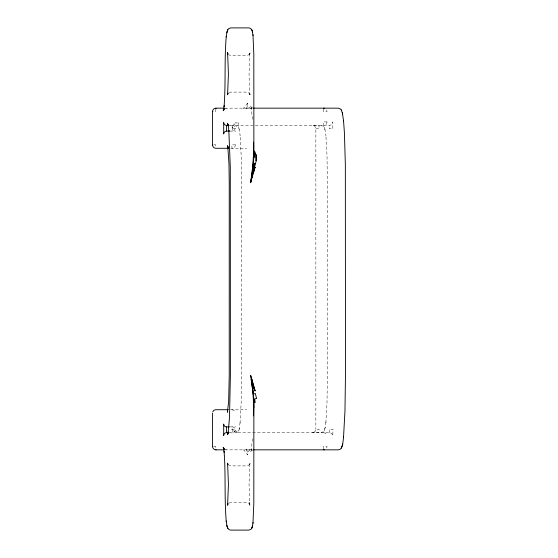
<?xml version="1.0" encoding="UTF-8"?>
<svg xmlns="http://www.w3.org/2000/svg" width="558" height="558" viewBox="0 0 558 558"><rect width="100%" height="100%" fill="white"/><g stroke="black" fill="none" stroke-linecap="round" stroke-linejoin="round"><path stroke-width="0.42" stroke-dasharray="2.79 2.09" d="M215.834 109.166L215.786 111.6L214.091 111.6M323.466 109.166L323.417 111.6L327.03 111.6A3.439 3.432 -90 0 0 326.025 109.166M240.045 423.117L241.168 402.541L241.551 375.311L241.551 182.689L241.168 155.459L240.045 134.883M325.893 422.755L327.016 402.255L327.393 375.311L327.393 182.689L327.016 155.745L325.893 135.245M252.481 438.748L251.184 450.369L251.519 449.56L250.612 451.561L252.697 449.957M249.789 53.582L250.075 52.87L249.461 54.384L249.9 52.717L249.049 73.761L249.9 94.804L249.461 93.144L250.075 94.658L249.789 93.946M239.438 427.916C239.515 433.364 233.718 433.308 229.826 432.638M249.789 464.054L250.075 463.342L249.461 464.856L249.9 463.196L249.049 484.239L249.9 505.283L249.531 502.333L249.621 503.107M325.307 427.365L323.57 431.634L321.143 432.638M240.128 422.476L239.075 429.304M325.984 421.981L324.868 429.025M243.155 449.839L244.097 450.25L247.529 454.833L247.85 452.392A3.439 3.432 -90 0 1 249.447 450.299L251.163 449.839L248.296 449.839M329.234 432.638L329.415 429.2L333.028 429.2L332.763 435.847L332.554 435.191A3.439 3.432 -90 0 0 329.234 432.638L237.764 432.638L234.493 431.543L231.814 429.2L235.427 429.2A3.439 3.432 -90 0 0 238.866 432.638M238.315 431.208L238.601 430.518M324.114 430.922L324.456 430.092M247.529 103.167L244.111 107.736L243.155 108.161L251.163 108.161L250.277 108.043A3.439 3.432 -90 0 1 247.731 104.723L247.529 103.167A34.401 1.8 -90 0 1 246.859 107.778L246.211 108.161M249.733 53.701L248.477 54.956L246.755 55.416L230.726 55.416L229.01 54.956M249.733 464.172L248.477 465.428L246.755 465.895L230.726 465.895L229.01 465.428M229.01 92.572L230.726 92.105L246.755 92.105L248.477 92.572L249.733 93.828M229.01 503.044L230.726 502.584L246.755 502.584L248.477 503.044L249.733 504.299L249.461 503.616L250.075 505.13L249.789 504.418M313.31 432.527L312.564 432.638L318.932 432.638L319.113 429.2L315.856 429.2A3.439 3.432 -90 0 1 313.31 432.527L312.417 432.638M225.634 108.28L226.527 108.161M229.373 432.736L230.112 432.638M224.902 108.161L252.781 108.161M229.826 125.362C232.512 125.843 237.373 123.869 238.601 127.482M238.866 125.362L238.691 122.809L236.906 122.153L237.143 123.011L235.246 122.844L235.699 123.611L233.823 123.932L234.458 124.567L232.735 125.362L233.509 125.801L232.051 127.015L232.916 127.252L231.814 128.8L235.427 128.8A3.439 3.432 -90 0 1 238.866 125.362L329.234 125.362A3.439 3.432 -90 0 0 332.673 121.916L332.868 128.8L329.415 128.8L329.234 125.362M315.856 128.8L319.113 128.8L318.974 125.473L312.417 125.362A3.439 3.432 -90 0 1 315.856 128.8L315.856 429.2M229.826 131.095L235.839 131.095M214.091 144.85L215.786 144.85L215.834 147.284M230.684 148.288L246.713 148.288M230.684 409.712L246.713 409.712M229.826 426.905L235.839 426.905M214.091 446.4L215.786 446.4L215.834 448.834M224.902 449.839L252.781 449.839M231.814 409.712L233.753 410.29L235.099 411.832M323.417 432.638L325.356 433.224L326.702 434.766M321.143 125.362L323.57 126.366L324.456 127.908M229.373 125.264L230.112 125.362M225.634 449.72L226.527 449.839M252.697 108.043L250.612 106.438L251.519 108.44L251.184 107.631L252.481 119.252M246.211 449.839L246.859 450.222A34.401 1.8 90 0 1 247.529 454.833M324.868 128.975L325.984 136.019M239.075 128.696L240.128 135.524M324.114 127.078L325.307 130.635M238.315 126.792L239.438 130.084M323.466 448.834L323.417 446.4L327.03 446.4A3.439 3.432 -90 0 1 326.57 448.123M232.135 127.482L232.281 131.095A2.867 2.86 -90 0 0 235.141 128.228A2.867 2.86 -90 0 0 232.281 125.362L232.135 127.482M232.135 429.032L232.281 432.638A2.867 2.86 -90 0 0 235.141 429.772A2.867 2.86 -90 0 0 232.281 426.905L232.135 429.032M247.292 449.985L246.441 449.846L247.292 449.985M327.03 121.916L323.417 121.916L323.591 125.362A3.439 3.432 -90 0 0 327.03 121.916M235.427 144.85L231.814 144.85L231.995 148.288A3.439 3.432 -90 0 0 235.427 144.85"/><path stroke-width="0.84" d="M253.604 142.151L253.723 159.937L250.619 182.689L255.055 167.219L254.469 168.356L255.069 163.578L253.73 163.124L252.927 172.98L251.721 177.751L253.869 150.667L253.813 54.286L252.969 34.715M253.604 415.85L253.813 399.361L254.525 402.841L254.413 399.04L254.922 402.667L254.783 398.893L255.201 398.761A3.467 1.088 -8.2 0 1 256.596 398.454L255.299 393.53A3.446 0.858 -11.7 0 0 253.374 394.164L252.669 385.731L253.681 388.612L253.053 385.613L255.062 390.837L250.619 375.311L253.625 396.773L253.869 407.333L253.813 503.714L252.969 523.285M226.276 36.249C224.253 59.629 225.878 83.142 224.079 106.529L224.176 105.762L223.605 110.31L224.044 108.65L223.207 110.707L224.1 109.166M343.519 437.646L344.97 410.855L345.472 375.311L345.346 164.289L344.384 132.42L343.519 120.354M226.715 32.782L228.299 28.904L230.726 27.9L248.812 27.9L250.535 28.36L252.132 30.453M227.692 93.946L227.406 94.658L228.027 93.144L227.587 94.804L228.431 73.761L227.587 52.717L228.027 54.384L227.406 52.87L227.692 53.582M252.669 525.608L251.246 529.096L248.812 530.1L230.726 530.1L229.01 529.64L227.406 527.547M342.717 443.98C342.235 446.323 341.301 449.811 338.315 449.839L253.29 449.839M215.876 108.622L215.967 108.161L224.086 108.161M226.185 37.023L227.155 31.122M253.06 522.511L252.23 527.268M323.507 108.622L323.591 108.161A3.439 3.432 -90 0 1 324.484 108.28M343.609 436.879L342.612 444.838L341.294 448.123M255.055 167.219L253.297 173.085L254.029 163.25L250.619 182.689L254.706 163.473L254.183 168.279L255.069 163.578L255.445 163.668L256.589 159.567L256.492 154.894L256.589 159.567L255.941 160.711L255.39 154.664L254.762 151.664L254.915 154.503L254.246 151.371L254.49 157.251L253.974 153.896L253.904 156.896L253.869 150.667M226.555 125.362L226.555 131.095A2.867 2.86 -90 0 0 223.688 133.955L223.688 122.495A2.867 2.86 -90 0 0 226.555 125.362L228.689 125.362M226.555 426.905L226.555 432.638A2.867 2.86 -90 0 0 223.688 435.505L223.688 424.045A2.867 2.86 -90 0 0 226.555 426.905L229.401 426.905M227.755 504.299L228.027 503.616L227.587 505.283L228.431 484.239L227.587 463.196L228.027 464.856L227.406 463.342L227.692 464.054M227.406 30.453L227.755 29.623M227.713 411.427L227.364 412.257L228.647 402.067L229.233 375.311L229.233 182.689L228.968 163.766L227.762 146.14L228.201 147.8M251.791 528.377L252.132 527.547M212.724 411.832L213.909 410.29L215.451 409.725L228.438 409.712M228.682 433.022L227.35 434.766L228.431 432.073L228.069 433.454L229.477 417.879L230.398 375.311L230.294 167.107L228.829 130.558L228.906 131.2L228.069 124.546L227.35 123.234L228.431 125.927L228.069 124.546L228.682 124.978M253.29 108.161L338.315 108.161L340.743 109.166L341.636 110.707M228.62 148.288L215.967 148.288A3.439 3.432 -90 0 1 212.528 144.85L212.528 111.6L212.898 111.6M226.555 131.095L229.401 131.095M212.528 144.85L212.898 144.85M226.555 432.638L228.689 432.638M212.528 413.15L212.528 446.4L212.898 446.4M212.528 446.4A3.439 3.432 -90 0 0 215.967 449.839L224.086 449.839M224.1 448.834L223.207 447.293L224.044 449.35L223.605 447.69L224.176 452.238L224.079 451.471C225.878 474.858 224.253 498.371 226.276 521.751M342.277 112.36L343.609 121.121M252.23 30.732L253.06 35.489M227.713 146.573L227.364 145.743L227.866 146.998M227.155 526.878L226.185 520.977M341.294 109.877L342.717 114.02M251.791 29.623L252.669 32.392M215.967 449.839L215.876 449.378M227.755 528.377L226.715 525.217M255.062 390.837L250.619 375.311M251.665 378.966L252.376 382.6L251.246 379.091L252.83 391.5L253.869 407.333M323.507 449.378L323.591 449.839A3.439 3.432 -90 0 0 324.484 449.72M212.528 111.6A3.439 3.432 -90 0 1 215.967 108.161"/></g></svg>
